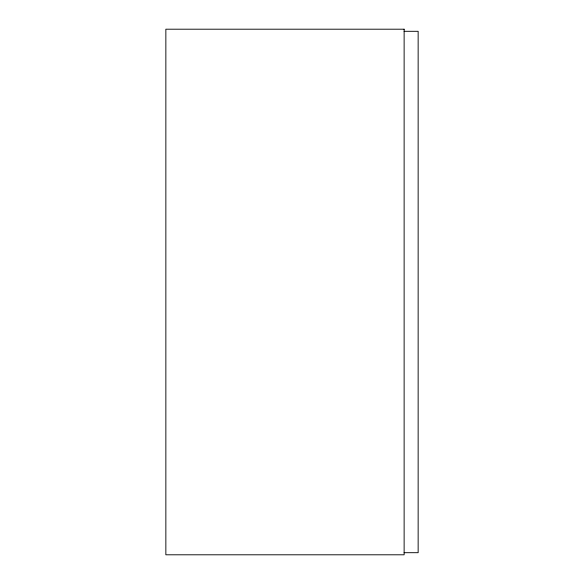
<?xml version="1.0" encoding="UTF-8"?>
<svg xmlns="http://www.w3.org/2000/svg" width="584" height="584" viewBox="0 0 584 584"><rect width="100%" height="100%" fill="white"/><g stroke="black" fill="none" stroke-linecap="round" stroke-linejoin="round"><path stroke-width="0.88" d="M404.128 31.302L418.144 31.302L418.144 552.698L404.128 552.698M404.128 29.2L165.856 29.2L165.856 554.8L404.128 554.8L404.128 29.2"/></g></svg>
